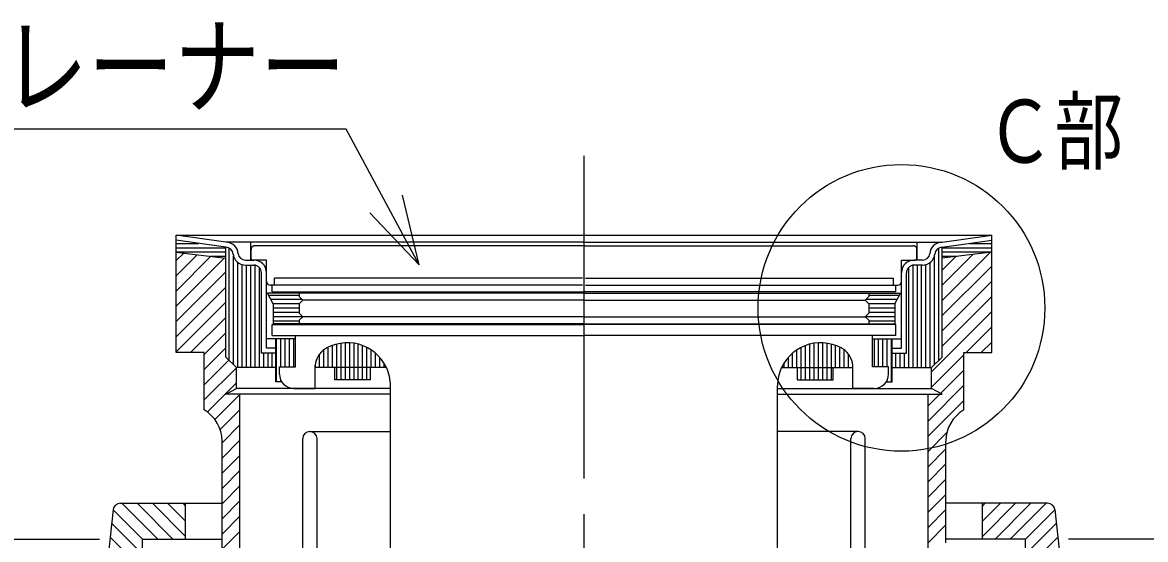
# Model space of a CAD drawing. Units: millimetres, scale not verified. Extents: x -1365 to 1365, y -930 to 870.
# Drawn here: x -1089 to -775.6, y -428.4 to -284.1 of the extents above; entities that cross this region are included whole.
import ezdxf
from ezdxf.enums import TextEntityAlignment as Align

# ---------------------------------------------------------------- set-up
doc = ezdxf.new("R2010")
doc.units = ezdxf.units.MM
doc.header["$LTSCALE"] = 10
doc.linetypes.add('CHAIN2', pattern=[12, 9, -1, 1, -1])
doc.layers.add('0-E_極細4', color=6, linetype='Continuous')
doc.layers.add('1-1_寸法4', color=7, linetype='Continuous')
doc.styles.add('ＭＳ ゴシック', font='')
doc.styles.get('ＭＳ ゴシック').set_extended_font_data('MS Gothic')

msp = doc.modelspace()

# ---------------------------------------------------------------- linework, layer by layer
at = {"layer": '0-E_極細4', "linetype": 'CHAIN2'}
msp.add_line((-932.28, -321.33), (-932.28, -702.39), dxfattribs=at)
at = {"layer": '0-E_極細4'}
for p, q in [((-1032.23, -345.43), (-1046.08, -343.46)), ((-1046.08, -344.84), (-1046.08, -343.46)), ((-1046.08, -343.46), (-818.48, -343.46)), ((-1046.08, -375.13), (-1046.08, -343.49)), ((-832.32, -345.43), (-818.48, -343.46)), ((-818.48, -344.84), (-818.48, -343.46)), ((-818.48, -375.13), (-818.48, -343.49)), ((-1032.23, -346.84), (-1046.08, -344.87)), ((-1046.08, -345.76), (-1039.82, -345.76)), ((-1046.08, -346.96), (-1032.23, -346.96)), ((-932.28, -345.43), (-1032.23, -345.43)), ((-1032.23, -377.47), (-1032.23, -346.83)), ((-1031.25, -378.45), (-1031.25, -347.07)), ((-1025.28, -350.43), (-1025.28, -345.43)), ((-1025.18, -350.03), (-1025.18, -347.43)), ((-932.28, -346.43), (-1024.18, -346.43)), ((-932.28, -345.43), (-832.32, -345.43)), ((-932.28, -346.43), (-840.38, -346.43)), ((-839.38, -350.03), (-839.38, -347.43)), ((-839.28, -350.43), (-839.28, -345.43)), ((-833.25, -378.41), (-833.25, -347.05)), ((-832.32, -346.84), (-818.48, -344.87)), ((-832.32, -377.47), (-832.32, -346.83)), ((-832.32, -346.96), (-818.48, -346.96)), ((-824.73, -345.76), (-818.48, -345.76)), ((-1046.08, -348.16), (-1032.23, -348.16)), ((-1046.08, -348.24), (-1032.23, -349.84)), ((-1046.08, -350.58), (-1043.98, -348.49)), ((-1046.08, -354.82), (-1040.18, -348.93)), ((-1046.08, -359.07), (-1036.38, -349.37)), ((-1046.08, -363.31), (-1032.57, -349.81)), ((-1036.4, -349.36), (-1032.23, -349.36)), ((-1030.05, -379.65), (-1030.05, -349.27)), ((-1026.76, -350.43), (-1024.38, -350.43)), ((-1020.88, -350.43), (-1024.78, -350.43)), ((-1020.88, -356.43), (-1020.88, -350.43)), ((-843.68, -350.43), (-839.78, -350.43)), ((-843.68, -356.43), (-843.68, -350.43)), ((-837.79, -350.43), (-840.18, -350.43)), ((-834.45, -379.61), (-834.45, -349.07)), ((-832.32, -348.16), (-818.48, -348.16)), ((-818.48, -348.24), (-832.32, -349.84)), ((-832.32, -361.68), (-818.93, -348.3)), ((-832.32, -357.44), (-823.73, -348.85)), ((-832.32, -349.36), (-828.16, -349.36)), ((-832.32, -353.2), (-828.53, -349.41)), ((-1046.08, -367.55), (-1032.23, -353.71)), ((-1028.85, -380.43), (-1028.85, -351.11)), ((-1027.65, -380.43), (-1027.65, -351.71)), ((-1026.76, -351.83), (-1024.38, -351.83)), ((-1026.45, -380.43), (-1026.45, -351.83)), ((-1025.25, -380.43), (-1025.25, -351.83)), ((-1024.05, -380.43), (-1024.05, -351.86)), ((-1022.85, -380.43), (-1022.85, -352.48)), ((-1022.28, -376.43), (-1022.28, -353.93)), ((-1020.88, -375.03), (-1020.88, -353.93)), ((-843.68, -375.03), (-843.68, -353.93)), ((-842.28, -376.43), (-842.28, -353.93)), ((-841.65, -380.43), (-841.65, -352.44)), ((-840.45, -380.43), (-840.45, -351.85)), ((-837.79, -351.83), (-840.18, -351.83)), ((-839.25, -380.43), (-839.25, -351.83)), ((-838.05, -380.43), (-838.05, -351.83)), ((-836.85, -380.43), (-836.85, -351.7)), ((-835.65, -380.43), (-835.65, -351.07)), ((-832.32, -365.92), (-818.48, -352.08)), ((-1018.68, -357.43), (-1018.68, -355.43)), ((-932.68, -355.43), (-1018.68, -355.43)), ((-931.88, -355.43), (-845.88, -355.43)), ((-845.88, -357.43), (-845.88, -355.43)), ((-832.32, -370.17), (-818.48, -356.33)), ((-1046.08, -371.79), (-1032.23, -357.95)), ((-932.28, -359.62), (-1020.58, -359.62)), ((-1018.98, -362.62), (-1020.58, -359.62)), ((-1020.28, -360.16), (-1011.78, -360.16)), ((-932.68, -357.43), (-1019.88, -357.43)), ((-1019.28, -359.23), (-1019.28, -357.43)), ((-1019.28, -359.23), (-932.28, -359.23)), ((-1011.78, -359.62), (-1011.78, -360.62)), ((-845.28, -359.23), (-932.28, -359.23)), ((-932.28, -359.62), (-843.98, -359.62)), ((-931.88, -357.43), (-844.68, -357.43)), ((-852.78, -359.62), (-852.78, -360.62)), ((-852.78, -360.16), (-844.27, -360.16)), ((-845.58, -362.62), (-843.98, -359.62)), ((-845.28, -359.23), (-845.28, -357.43)), ((-1046.08, -376.04), (-1032.23, -362.19)), ((-1019.64, -361.36), (-1011.03, -361.36)), ((-1019, -362.56), (-1011.72, -362.56)), ((-1018.98, -362.62), (-1018.98, -368.22)), ((-1011.78, -362.62), (-1011.78, -365.22)), ((-932.28, -361.62), (-1010.78, -361.62)), ((-932.28, -361.62), (-853.78, -361.62)), ((-853.52, -361.36), (-844.91, -361.36)), ((-852.83, -362.56), (-845.55, -362.56)), ((-852.78, -362.62), (-852.78, -365.22)), ((-845.58, -362.62), (-845.58, -368.22)), ((-832.32, -374.41), (-818.48, -360.57)), ((-1042.04, -376.24), (-1032.23, -366.44)), ((-1018.98, -363.76), (-1011.78, -363.76)), ((-1018.98, -364.96), (-1011.78, -364.96)), ((-1018.98, -366.16), (-1010.83, -366.16)), ((-1010.78, -366.22), (-1011.78, -365.22)), ((-1011.78, -367.22), (-1010.78, -366.22)), ((-932.28, -366.22), (-1010.78, -366.22)), ((-932.28, -366.22), (-853.78, -366.22)), ((-853.78, -366.22), (-852.78, -365.22)), ((-852.78, -367.22), (-853.78, -366.22)), ((-853.72, -366.16), (-845.58, -366.16)), ((-852.78, -363.76), (-845.58, -363.76)), ((-852.78, -364.96), (-845.58, -364.96)), ((-835.28, -381.61), (-818.48, -364.81)), ((-1018.98, -367.36), (-1011.78, -367.36)), ((-932.28, -368.22), (-1018.98, -368.22)), ((-1011.78, -367.22), (-1011.78, -368.22)), ((-932.28, -368.22), (-845.58, -368.22)), ((-852.78, -367.22), (-852.78, -368.22)), ((-852.78, -367.36), (-845.58, -367.36)), ((-825.67, -376.24), (-818.48, -369.05)), ((-1038.28, -376.72), (-1032.23, -370.68)), ((-1012.78, -372.43), (-1020.88, -372.43)), ((-1019.28, -371.43), (-1012.78, -371.43)), ((-1018.28, -384.43), (-1018.28, -372.43)), ((-1018.05, -384.43), (-1018.05, -372.43)), ((-1016.85, -380.23), (-1016.85, -372.43)), ((-1015.65, -380.23), (-1015.65, -372.43)), ((-1014.45, -380.23), (-1014.45, -372.43)), ((-1013.25, -380.23), (-1013.25, -372.43)), ((-1012.78, -371.43), (-932.28, -371.43)), ((-1012.78, -380.23), (-1012.78, -371.43)), ((-851.78, -371.43), (-932.28, -371.43)), ((-851.78, -380.23), (-851.78, -371.43)), ((-845.28, -371.43), (-851.78, -371.43)), ((-851.78, -372.43), (-843.68, -372.43)), ((-851.25, -380.23), (-851.25, -372.43)), ((-850.05, -380.23), (-850.05, -372.43)), ((-848.85, -380.23), (-848.85, -372.43)), ((-847.65, -380.23), (-847.65, -372.43)), ((-846.45, -384.43), (-846.45, -372.43)), ((-846.28, -384.43), (-846.28, -372.43)), ((-1046.08, -376.24), (-1046.08, -375.13)), ((-1038.28, -380.96), (-1032.23, -374.92)), ((-1018.28, -375.03), (-1020.88, -375.03)), ((-1004.85, -380.43), (-1004.85, -375.44)), ((-1003.65, -380.43), (-1003.65, -374.75)), ((-1002.45, -380.43), (-1002.45, -374.23)), ((-1001.25, -380.43), (-1001.25, -373.86)), ((-1000.05, -380.43), (-1000.05, -373.61)), ((-998.85, -380.43), (-998.85, -373.49)), ((-997.65, -380.43), (-997.65, -373.5)), ((-996.45, -380.43), (-996.45, -373.62)), ((-995.25, -380.43), (-995.25, -373.87)), ((-994.05, -380.43), (-994.05, -374.25)), ((-992.85, -380.43), (-992.85, -374.77)), ((-991.65, -380.43), (-991.65, -375.47)), ((-872.85, -380.43), (-872.85, -375.44)), ((-871.65, -380.43), (-871.65, -374.75)), ((-870.45, -380.43), (-870.45, -374.23)), ((-869.25, -380.43), (-869.25, -373.86)), ((-868.05, -380.43), (-868.05, -373.61)), ((-866.85, -380.43), (-866.85, -373.49)), ((-865.65, -380.43), (-865.65, -373.5)), ((-864.45, -380.43), (-864.45, -373.62)), ((-863.25, -380.43), (-863.25, -373.87)), ((-862.05, -380.43), (-862.05, -374.25)), ((-860.85, -380.43), (-860.85, -374.77)), ((-859.65, -380.43), (-859.65, -375.47)), ((-846.28, -375.03), (-843.68, -375.03)), ((-821.42, -376.24), (-818.48, -373.3)), ((-818.48, -376.24), (-818.48, -375.13)), ((-1038.28, -376.24), (-1046.08, -376.24)), ((-1038.28, -392.24), (-1038.28, -376.24)), ((-1038.28, -385.21), (-1031.39, -378.32)), ((-1032.23, -377.47), (-1029.28, -380.43)), ((-1018.28, -376.43), (-1022.28, -376.43)), ((-1021.65, -380.43), (-1021.65, -376.43)), ((-1020.45, -380.43), (-1020.45, -376.43)), ((-1019.25, -380.43), (-1019.25, -376.43)), ((-1006.05, -380.43), (-1006.05, -376.6)), ((-990.45, -380.43), (-990.45, -376.38)), ((-989.25, -380.43), (-989.25, -377.57)), ((-988.05, -380.43), (-988.05, -379.19)), ((-876.45, -380.43), (-876.45, -379.12)), ((-875.25, -380.43), (-875.25, -377.52)), ((-874.05, -380.43), (-874.05, -376.34)), ((-858.45, -380.43), (-858.45, -376.66)), ((-846.28, -376.43), (-842.28, -376.43)), ((-845.25, -380.43), (-845.25, -376.43)), ((-844.05, -380.43), (-844.05, -376.43)), ((-842.85, -380.43), (-842.85, -376.43)), ((-835.28, -385.85), (-826.28, -376.85)), ((-832.32, -377.47), (-835.28, -380.43)), ((-826.28, -392.24), (-826.28, -376.24)), ((-826.28, -376.24), (-818.48, -376.24)), ((-1038.28, -389.45), (-1029.28, -380.45)), ((-1029.28, -386.24), (-1029.28, -380.43)), ((-1018.28, -380.43), (-1029.28, -380.43)), ((-1017.28, -380.23), (-1012.78, -380.23)), ((-1017.28, -382.23), (-1017.28, -380.23)), ((-1007.28, -386.23), (-1007.28, -380.43)), ((-987.39, -380.43), (-1007.28, -380.43)), ((-1007.25, -380.43), (-1007.25, -379.72)), ((-1001.85, -383.83), (-1001.85, -380.43)), ((-1001.25, -383.83), (-1001.25, -380.43)), ((-1000.05, -383.83), (-1000.05, -380.43)), ((-998.85, -383.83), (-998.85, -380.43)), ((-997.65, -383.83), (-997.65, -380.43)), ((-996.45, -383.83), (-996.45, -380.43)), ((-995.25, -383.83), (-995.25, -380.43)), ((-994.05, -383.83), (-994.05, -380.43)), ((-992.85, -383.83), (-992.85, -380.43)), ((-991.85, -383.83), (-991.85, -380.43)), ((-877.16, -380.43), (-857.28, -380.43)), ((-872.7, -383.83), (-872.7, -380.43)), ((-871.65, -383.83), (-871.65, -380.43)), ((-870.45, -383.83), (-870.45, -380.43)), ((-869.25, -383.83), (-869.25, -380.43)), ((-868.05, -383.83), (-868.05, -380.43)), ((-866.85, -383.83), (-866.85, -380.43)), ((-865.65, -383.83), (-865.65, -380.43)), ((-864.45, -383.83), (-864.45, -380.43)), ((-863.25, -383.83), (-863.25, -380.43)), ((-862.7, -383.83), (-862.7, -380.43)), ((-857.28, -386.23), (-857.28, -380.43)), ((-847.28, -380.23), (-851.78, -380.23)), ((-847.28, -382.23), (-847.28, -380.23)), ((-846.28, -380.43), (-835.28, -380.43)), ((-835.28, -386.24), (-835.28, -380.43)), ((-832.78, -387.6), (-826.28, -381.1)), ((-1037.4, -392.81), (-1029.28, -384.69)), ((-1016.62, -384.43), (-1018.28, -384.43)), ((-1016.85, -384.43), (-1016.85, -384.02)), ((-991.85, -383.83), (-1001.85, -383.83)), ((-986.28, -503.43), (-986.28, -385.48)), ((-986.28, -388.44), (-986.28, -385.48)), ((-878.28, -503.43), (-878.28, -385.48)), ((-878.28, -388.44), (-878.28, -385.48)), ((-872.7, -383.83), (-862.7, -383.83)), ((-847.94, -384.43), (-846.28, -384.43)), ((-847.65, -384.43), (-847.65, -383.93)), ((-836.28, -395.34), (-826.28, -385.34)), ((-1035.26, -394.92), (-1028.28, -387.93)), ((-1032.23, -387.84), (-1029.28, -386.24)), ((-986.28, -387.84), (-1032.23, -387.84)), ((-986.28, -386.24), (-1029.28, -386.24)), ((-1028.28, -442), (-1028.28, -387.84)), ((-1013.28, -386.23), (-1007.28, -386.23)), ((-878.28, -386.24), (-835.28, -386.24)), ((-878.28, -387.84), (-832.32, -387.84)), ((-851.28, -386.23), (-857.28, -386.23)), ((-836.28, -442), (-836.28, -387.84)), ((-836.28, -391.1), (-833.02, -387.84)), ((-832.32, -387.84), (-835.28, -386.24)), ((-836.28, -399.58), (-826.28, -389.58)), ((-1033.8, -397.7), (-1028.28, -392.18)), ((-1033.28, -401.42), (-1028.28, -396.42)), ((-1033.28, -405.66), (-1028.28, -400.66)), ((-1033.28, -548.84), (-1033.28, -400.9)), ((-1010.78, -515.84), (-1010.78, -400.24)), ((-1008.78, -398.24), (-986.28, -398.24)), ((-1006.78, -515.84), (-1006.78, -400.24)), ((-855.78, -398.24), (-878.28, -398.24)), ((-857.78, -515.84), (-857.78, -400.24)), ((-853.78, -515.84), (-853.78, -400.24)), ((-836.28, -403.82), (-830.99, -398.54)), ((-831.28, -429.3), (-831.28, -400.9)), ((-836.28, -408.07), (-831.28, -403.07)), ((-1033.28, -409.9), (-1028.28, -404.9)), ((-836.28, -412.31), (-831.28, -407.31)), ((-1033.28, -414.15), (-1028.28, -409.15)), ((-1033.28, -418.39), (-1028.28, -413.39)), ((-836.28, -416.55), (-831.28, -411.55)), ((-836.28, -420.79), (-831.28, -415.79)), ((-1061.66, -418.26), (-1033.28, -418.26)), ((-1051.21, -428.26), (-1061.21, -418.26)), ((-1046.97, -428.26), (-1056.97, -418.26)), ((-1043.46, -427.53), (-1052.72, -418.26)), ((-1043.46, -423.29), (-1048.48, -418.26)), ((-1043.46, -419.04), (-1044.24, -418.26)), ((-1043.46, -428.26), (-1043.46, -418.26)), ((-1033.28, -422.63), (-1028.28, -417.63)), ((-802.89, -418.26), (-831.28, -418.26)), ((-821.09, -428.26), (-821.09, -418.26)), ((-821.09, -427.53), (-811.83, -418.26)), ((-821.09, -423.29), (-816.07, -418.26)), ((-821.09, -419.04), (-820.31, -418.26)), ((-817.58, -428.26), (-807.58, -418.26)), ((-813.34, -428.26), (-803.34, -418.26)), ((-1063.65, -420.04), (-1066.61, -446.74)), ((-1055.45, -428.26), (-1063.65, -420.06)), ((-1033.28, -426.88), (-1028.28, -421.88)), ((-836.28, -425.04), (-831.28, -420.04)), ((-809.1, -428.26), (-800.9, -420.06)), ((-800.9, -420.04), (-797.94, -446.74)), ((-1055.46, -432.5), (-1064.07, -423.88)), ((-1033.28, -431.12), (-1028.28, -426.12)), ((-836.28, -429.28), (-831.28, -424.28)), ((-809.09, -432.5), (-800.48, -423.88)), ((-1177.46, -428.26), (-1067.46, -428.26)), ((-1055.46, -436.74), (-1064.5, -427.7)), ((-1055.46, -440.26), (-1055.46, -428.26)), ((-1055.46, -428.26), (-1033.28, -428.26)), ((-809.09, -428.26), (-831.28, -428.26)), ((-809.09, -436.74), (-800.05, -427.7)), ((-809.09, -440.26), (-809.09, -428.26)), ((-687.09, -428.26), (-797.09, -428.26))]:
    msp.add_line(p, q, dxfattribs=at)
for points in [[(-1011.78, -362.62), (-1010.78, -361.62), (-1011.78, -360.62)], [(-852.78, -362.62), (-853.78, -361.62), (-852.78, -360.62)], [(-1019.28, -371.43), (-1019.28, -368.43), (-932.28, -368.43)], [(-845.28, -371.43), (-845.28, -368.43), (-932.28, -368.43)]]:
    msp.add_lwpolyline(points, dxfattribs=at)
for centre, radius, start, end in [((-1032.23, -348.93), 3.5, 4.151, 90), ((-1032.23, -348.93), 2.1, 4.151, 90), ((-1024.18, -347.43), 1, 155.9454, 180), ((-1024.18, -347.43), 1, 90, 155.9454), ((-840.38, -347.43), 1, 24.0545, 90), ((-840.38, -347.43), 1, 0, 24.0545), ((-832.32, -348.93), 3.5, 90, 175.849), ((-832.32, -348.93), 2.1, 90, 175.849), ((-1026.76, -348.43), 3.4, 183.3509, 270), ((-1026.76, -348.43), 2, 183.3509, 270), ((-1024.78, -350.03), 0.4, 180, 270), ((-1024.38, -353.93), 3.5, 0, 90), ((-840.18, -353.93), 3.5, 90, 180), ((-839.78, -350.03), 0.4, 270, 360), ((-837.79, -348.43), 2, 270, 356.6491), ((-837.79, -348.43), 3.4, 270, 356.6491), ((-1024.38, -353.93), 2.1, 0, 90), ((-840.18, -353.93), 2.1, 90, 180), ((-1019.88, -356.43), 1, 180, 270), ((-844.68, -356.43), 1, 270, 360), ((-1001.28, -380.23), 6, 129.9705, 181.9251), ((-998.28, -385.48), 12, 24.8869, 124.8337), ((-866.28, -385.48), 12, 55.1663, 155.113), ((-863.28, -380.23), 6, 358.0749, 50.0295), ((-1013.28, -382.23), 4, 180, 270), ((-998.28, -385.48), 12, 0, 24.8869), ((-866.28, -385.48), 12, 155.113, 180), ((-851.28, -382.23), 4, 270, 360), ((-1043.28, -400.9), 10, 0, 60), ((-821.28, -400.9), 10, 120, 180), ((-1008.78, -400.24), 2, 90, 180), ((-1008.78, -400.24), 2, 0, 90), ((-855.78, -400.24), 2, 90, 180), ((-855.78, -400.24), 2, 0, 90), ((-1061.66, -420.26), 2, 90, 173.6598), ((-802.89, -420.26), 2, 6.3402, 90)]:
    msp.add_arc(centre, radius, start, end, dxfattribs=at)
at = {"layer": '1-1_寸法4'}
for q in [(-982.89, -332.3), (-992.01, -337.21)]:
    msp.add_line((-978.29, -351.77), q, dxfattribs=at)
msp.add_lwpolyline([(-978.29, -351.77), (-998.67, -313.93), (-1142.67, -313.93)], dxfattribs=at)
msp.add_circle((-843.68, -363.75), 40, dxfattribs=at)

# ---------------------------------------------------------------- texts
at = {"layer": '1-1_寸法4', "style": 'ＭＳ ゴシック', "width": 0.8}
for s, height, p in [('ストレーナー', 21.99, (-1142.67, -313.93)), ('Ｃ部', 17.6, (-820.23, -328.54))]:
    msp.add_text(s, height=height, dxfattribs=at).set_placement(p, align=Align.BOTTOM_LEFT)

doc.saveas('drawing.dxf')
